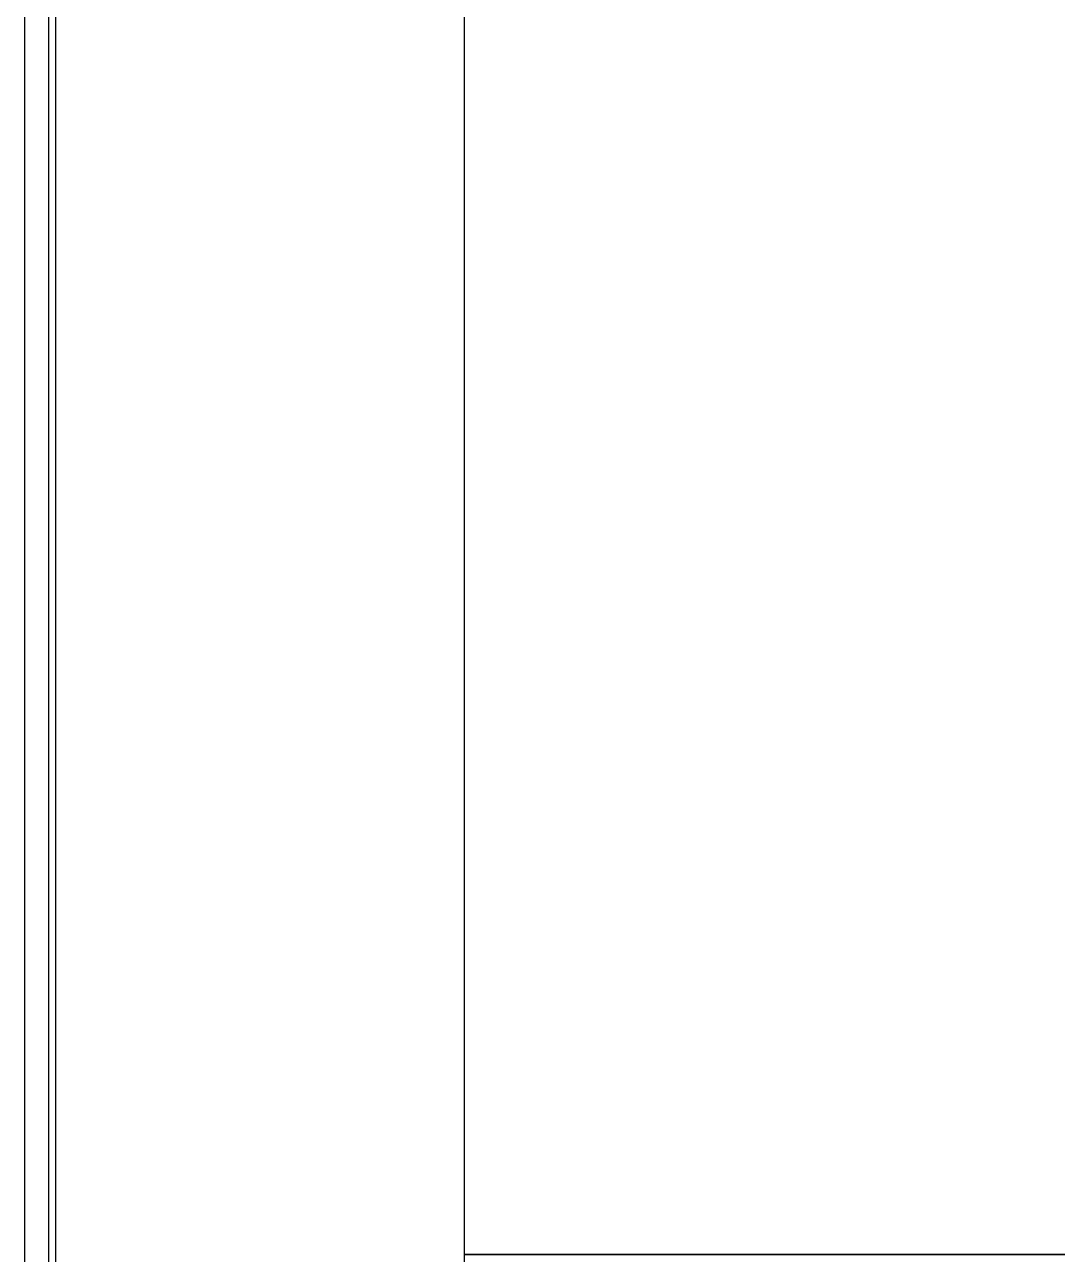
# Model space of a CAD drawing. Header units: millimetres. Extents: x 42356 to 50646, y 31507 to 39566.
# Drawn here: x 47403 to 47520.5, y 37567.5 to 37707.5 of the extents above; entities that cross this region are included whole.
import ezdxf

# ---------------------------------------------------------------- set-up
doc = ezdxf.new("R2010")
doc.units = ezdxf.units.MM
doc.layers.add('000-PI-ORMAR', color=2, linetype='Continuous')
doc.layers.add('002-PI-Kabelska kanalica', color=150, linetype='Continuous')

# ---------------------------------------------------------------- blocks, each defined once
blk = doc.blocks.new('2000x800_montazna ploca')
at = {"layer": '000-PI-ORMAR'}
blk.add_line((-4333.67, 1646.19), (-4333.67, -243.81), dxfattribs=at)
blk = doc.blocks.new('*U132')
at = {"layer": '002-PI-Kabelska kanalica'}
for p in [(-20, 580), (60, -100)]:
    blk.add_line(p, (60, 580), dxfattribs=at)
blk = doc.blocks.new('*U319')
at = {"layer": '002-PI-Kabelska kanalica'}
for q in [(-20, 599), (60, -100)]:
    blk.add_line((-20, -100), q, dxfattribs=at)

msp = doc.modelspace()

# ---------------------------------------------------------------- linework, layer by layer
at = {"layer": '000-PI-ORMAR'}
for p, q in [((47406.538, 38559.519), (47406.538, 36575.019)), ((47403.026, 38539.019), (47403.026, 36588.019)), ((47405.745, 38539.019), (47405.745, 36588.019))]:
    msp.add_line(p, q, dxfattribs=at)

# ---------------------------------------------------------------- block references
msp.add_blockref('2000x800_montazna ploca', (51786.695, 36861.332))
for name, p, rotation in [('*U132', (47513.026, 38147.519), 180), ('*U319', (47553.026, 37547.519), 270)]:
    msp.add_blockref(name, p, dxfattribs=dict(rotation=rotation))

doc.saveas('drawing.dxf')
